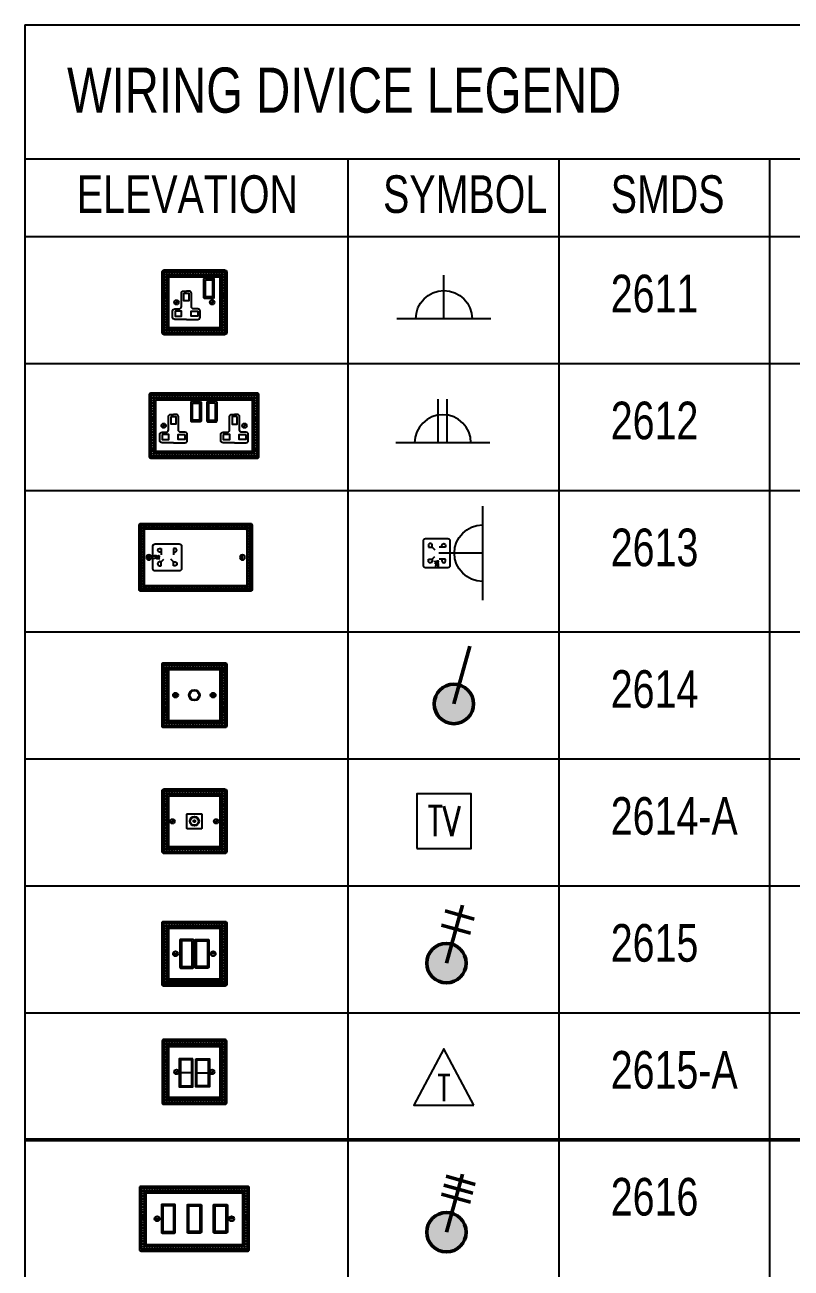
# Model space of a CAD drawing. Header units: inches. Extents: x 193287 to 241687, y 437648 to 550079.
# Drawn here: x 234241 to 235260, y 467493 to 469145 of the extents above; entities that cross this region are included whole.
import ezdxf

# ---------------------------------------------------------------- set-up
doc = ezdxf.new("R2010")
doc.units = ezdxf.units.IN
doc.header["$MEASUREMENT"] = 0
for name, color, linetype in [('CQ centerline', 8, 'Continuous'), ('CQ PANEL DIMENSION', 1, 'Continuous'), ('CQ SPOT DETAIL DIMENSION', 9, 'Continuous'), ('CQ text label', 3, 'Continuous'), ('CQ-legend tex box', 3, 'Continuous'), ('ELECTRICAL', 10, 'Continuous'), ('Layer7', 8, 'Continuous'), ('sockets', 25, 'Continuous')]:
    doc.layers.add(name, color=color, linetype=linetype)
doc.layers.add('CQ Switches and Outlets', color=1, linetype='Continuous', lineweight=50)
doc.styles.add('DIM 50', font='romans.shx', dxfattribs={"width": 0.75, "height": 100})

# ---------------------------------------------------------------- blocks, each defined once
blk = doc.blocks.new('19')
at = {"layer": 'ELECTRICAL'}
for p, q in [((125, -50), (-125, -50)), ((0, -50), (0, -166.3))]:
    blk.add_line(p, q, dxfattribs=at)
blk.add_arc((0, -50), 75, 180, 0, dxfattribs=at)
blk = doc.blocks.new('TL')
at = {"layer": 'ELECTRICAL', "ltscale": 1000}
blk.add_lwpolyline([(80, 0), (0.2, 150), (-80, 0)], close=True, dxfattribs=at)
at = {"layer": 'ELECTRICAL', "ltscale": 1000, "insert": (0.2, 45.8), "char_height": 70, "width": 125, "attachment_point": 5, "style": 'DIM 50'}
blk.add_mtext('T', dxfattribs=at)
blk = doc.blocks.new('EL 06')
at = {"layer": 'ELECTRICAL'}
blk.add_lwpolyline([(-72.5, 0), (72.5, 0), (72.5, 145), (-72.5, 145)], close=True, dxfattribs=at)
at = {"layer": 'ELECTRICAL', "ltscale": 1000, "insert": (0, 72.5), "char_height": 80, "width": 145, "attachment_point": 5, "style": 'DIM 50'}
blk.add_mtext('TV', dxfattribs=at)
blk = doc.blocks.new('2 gong outlet')
at = {"layer": 'ELECTRICAL'}
for p, q in [((-27969.9, 39017.2), (-27969.9, 39133.5)), ((-27946.5, 39017.2), (-27946.5, 39133.5)), ((-27832.8, 39017.2), (-28082.8, 39017.2))]:
    blk.add_line(p, q, dxfattribs=at)
blk.add_arc((-27957.8, 39017.2), 75, 0, 180, dxfattribs=at)
blk = doc.blocks.new('tel & internet')
at = {"layer": 'CQ centerline', "color": 1}
for p, q in [((-11699, -81705.2), (-11617, -81705.2)), ((-11699, -81787.2), (-11699, -81705.2)), ((-11617, -81705.2), (-11617, -81787.2)), ((-11694, -81780.2), (-11694, -81712.2)), ((-11692, -81710.2), (-11624, -81710.2)), ((-11692, -81712.2), (-11624, -81712.2)), ((-11692, -81780.2), (-11692, -81712.2)), ((-11624, -81712.2), (-11624, -81780.2)), ((-11622, -81712.2), (-11622, -81780.2)), ((-11684.2, -81747.8), (-11679.1, -81744.6)), ((-11661.3, -81747.5), (-11676.5, -81747.5)), ((-11654.7, -81747.5), (-11639.5, -81747.5)), ((-11636.9, -81747.8), (-11631.8, -81744.6)), ((-11617, -81787.2), (-11699, -81787.2)), ((-11624, -81780.2), (-11692, -81780.2)), ((-11624, -81782.2), (-11692, -81782.2))]:
    blk.add_line(p, q, dxfattribs=at)
blk.add_lwpolyline([(-11699, -81789.2), (-11617, -81789.2, 0.414214), (-11615, -81787.2), (-11615, -81705.2, 0.414214), (-11617, -81703.2), (-11699, -81703.2, 0.414214), (-11701, -81705.2), (-11701, -81787.2, 0.414214)], format="xyb", close=True, dxfattribs=at)
for points in [[(-11660.2, -81729), (-11678.2, -81729), (-11678.2, -81766), (-11660.2, -81766), (-11660.2, -81729)], [(-11655.8, -81729), (-11637.8, -81729), (-11637.8, -81766), (-11655.8, -81766), (-11655.8, -81729)]]:
    blk.add_lwpolyline(points, dxfattribs=at)
for points in [[(-11661.3, -81730.3), (-11676.5, -81730.3), (-11676.5, -81764.7), (-11661.3, -81764.7)], [(-11654.7, -81730.3), (-11639.5, -81730.3), (-11639.5, -81764.7), (-11654.7, -81764.7)]]:
    blk.add_lwpolyline(points, close=True, dxfattribs=at)
for centre, radius in [((-11696.5, -81707.5), 1.74), ((-11693, -81707.5), 1.74), ((-11689.5, -81707.5), 1.74), ((-11686, -81707.5), 1.74), ((-11682.4, -81707.5), 1.74), ((-11678.9, -81707.5), 1.74), ((-11675.4, -81707.5), 1.74), ((-11672.2, -81707.5), 1.74), ((-11668.7, -81707.5), 1.74), ((-11665.2, -81707.5), 1.74), ((-11661.6, -81707.5), 1.74), ((-11658.1, -81707.5), 1.74), ((-11654.6, -81707.5), 1.74), ((-11651.1, -81707.5), 1.74), ((-11647.6, -81707.5), 1.74), ((-11644.1, -81707.5), 1.74), ((-11640.6, -81707.5), 1.74), ((-11637.1, -81707.5), 1.74), ((-11633.5, -81707.5), 1.74), ((-11630, -81707.5), 1.74), ((-11626.5, -81707.5), 1.74), ((-11623, -81707.5), 1.74), ((-11619.5, -81707.5), 1.74), ((-11696.5, -81711), 1.74), ((-11696.5, -81714.5), 1.74), ((-11696.5, -81718), 1.74), ((-11696.5, -81721.5), 1.74), ((-11696.5, -81725), 1.74), ((-11619.5, -81711), 1.74), ((-11619.5, -81714.5), 1.74), ((-11619.5, -81718), 1.74), ((-11619.5, -81721.5), 1.74), ((-11619.5, -81725), 1.74), ((-11696.5, -81728.5), 1.74), ((-11696.5, -81732.1), 1.74), ((-11696.5, -81735.6), 1.74), ((-11696.5, -81739.1), 1.74), ((-11619.5, -81728.5), 1.74), ((-11619.5, -81732.1), 1.74), ((-11619.5, -81735.6), 1.74), ((-11619.5, -81739.1), 1.74), ((-11696.5, -81742.6), 1.74), ((-11696.5, -81746.1), 1.74), ((-11696.5, -81749.6), 1.74), ((-11696.5, -81753.1), 1.74), ((-11696.5, -81756.6), 1.74), ((-11696.5, -81756.6), 1.74), ((-11681.7, -81746.2), 3), ((-11634.3, -81746.2), 3), ((-11619.5, -81742.6), 1.74), ((-11619.5, -81746.1), 1.74), ((-11619.5, -81749.6), 1.74), ((-11619.5, -81753.1), 1.74), ((-11619.5, -81756.6), 1.74), ((-11696.5, -81760.2), 1.74), ((-11696.5, -81763.7), 1.74), ((-11696.5, -81767.4), 1.74), ((-11696.5, -81770.9), 1.74), ((-11696.5, -81774.4), 1.74), ((-11619.5, -81760.2), 1.74), ((-11619.5, -81763.7), 1.74), ((-11619.5, -81767.4), 1.74), ((-11619.5, -81770.9), 1.74), ((-11619.5, -81774.4), 1.74), ((-11696.5, -81777.9), 1.74), ((-11696.5, -81781.5), 1.74), ((-11696.5, -81785), 1.74), ((-11693, -81785), 1.74), ((-11689.5, -81785), 1.74), ((-11686, -81785), 1.74), ((-11682.4, -81785), 1.74), ((-11678.9, -81785), 1.74), ((-11675.4, -81785), 1.74), ((-11672.2, -81785), 1.74), ((-11668.7, -81785), 1.74), ((-11665.2, -81785), 1.74), ((-11661.6, -81785), 1.74), ((-11658.1, -81785), 1.74), ((-11654.6, -81785), 1.74), ((-11651.1, -81785), 1.74), ((-11647.6, -81785), 1.74), ((-11644.1, -81785), 1.74), ((-11640.6, -81785), 1.74), ((-11637.1, -81785), 1.74), ((-11633.5, -81785), 1.74), ((-11630, -81785), 1.74), ((-11626.5, -81785), 1.74), ((-11623, -81785), 1.74), ((-11619.5, -81777.9), 1.74), ((-11619.5, -81781.5), 1.74), ((-11619.5, -81785), 1.74)]:
    blk.add_circle(centre, radius, dxfattribs=at)
for centre, start, end in [((-11692, -81712.2), 90, 180), ((-11624, -81712.2), 0, 90), ((-11692, -81780.2), 180, 270), ((-11624, -81780.2), 270, 0)]:
    blk.add_arc(centre, 2, start, end, dxfattribs=at)
blk = doc.blocks.new('Wandsworth single socket')
at = {"layer": 'Layer7', "color": 1}
for p, q in [((4536.3, 1750.4), (4618.3, 1750.4)), ((4536.3, 1668.4), (4536.3, 1750.4)), ((4541.3, 1675.4), (4541.3, 1743.4)), ((4543.3, 1745.4), (4611.3, 1745.4)), ((4543.3, 1743.4), (4611.3, 1743.4)), ((4543.3, 1675.4), (4543.3, 1743.4)), ((4611.3, 1743.4), (4611.3, 1675.4)), ((4613.3, 1743.4), (4613.3, 1675.4)), ((4618.3, 1750.4), (4618.3, 1668.4)), ((4551.1, 1707.7), (4556.2, 1711)), ((4598.4, 1707.7), (4603.5, 1711)), ((4611.3, 1675.4), (4543.3, 1675.4)), ((4611.3, 1673.4), (4543.3, 1673.4)), ((4618.3, 1668.4), (4536.3, 1668.4))]:
    blk.add_line(p, q, dxfattribs=at)
for points in [[(4537.3, 1752.4), (4617.3, 1752.4, -0.414214), (4620.3, 1749.4), (4620.3, 1669.4, -0.414214), (4617.3, 1666.4), (4537.3, 1666.4, -0.414214), (4534.3, 1669.4), (4534.3, 1749.4, -0.414214)], [(4591, 1741.4), (4602.4, 1741.4, -0.414214), (4603.4, 1740.4), (4603.4, 1715.6, -0.414214), (4602.4, 1714.6), (4591, 1714.6, -0.414214), (4590, 1715.6), (4590, 1740.4, -0.414214)]]:
    blk.add_lwpolyline(points, format="xyb", close=True, dxfattribs=at)
for points in [[(4592, 1739.4), (4601.4, 1739.4), (4601.4, 1716.6), (4592, 1716.6)], [(4563.4, 1721.7), (4569.9, 1721.7), (4569.9, 1711.2), (4563.4, 1711.2)], [(4551.6, 1697.6), (4551.6, 1691), (4560.4, 1691), (4560.4, 1697.6)], [(4581.8, 1697.6), (4581.8, 1691), (4572.9, 1691), (4572.9, 1697.6)]]:
    blk.add_lwpolyline(points, close=True, dxfattribs=at)
for points in [[(4566.7, 1686.7), (4551.4, 1686.7, -0.414214), (4548.4, 1689.7), (4548.4, 1697.7, -0.414214), (4551.4, 1700.7), (4557, 1700.7, 0.414214), (4560, 1703.7), (4560, 1721.4, -0.414214), (4563, 1724.4), (4566.7, 1724.4)], [(4566.7, 1686.7), (4581.9, 1686.7, 0.414214), (4584.9, 1689.7), (4584.9, 1697.7, 0.414214), (4581.9, 1700.7), (4576.4, 1700.7, -0.414214), (4573.4, 1703.7), (4573.4, 1721.4, 0.414214), (4570.4, 1724.4), (4566.7, 1724.4)]]:
    blk.add_lwpolyline(points, format="xyb", dxfattribs=at)
for centre, radius in [((4538.8, 1748.1), 1.74), ((4538.8, 1744.6), 1.74), ((4538.8, 1741.1), 1.74), ((4538.8, 1737.6), 1.74), ((4538.8, 1734.1), 1.74), ((4542.3, 1748.1), 1.74), ((4545.8, 1748.1), 1.74), ((4549.3, 1748.1), 1.74), ((4552.8, 1748.1), 1.74), ((4556.4, 1748.1), 1.74), ((4559.9, 1748.1), 1.74), ((4563.1, 1748.1), 1.74), ((4566.6, 1748.1), 1.74), ((4570.1, 1748.1), 1.74), ((4573.6, 1748.1), 1.74), ((4577.2, 1748.1), 1.74), ((4580.7, 1748.1), 1.74), ((4584.2, 1748.1), 1.74), ((4587.7, 1748.1), 1.74), ((4591.2, 1748.1), 1.74), ((4594.7, 1748.1), 1.74), ((4598.2, 1748.1), 1.74), ((4601.7, 1748.1), 1.74), ((4605.3, 1748.1), 1.74), ((4608.8, 1748.1), 1.74), ((4612.3, 1748.1), 1.74), ((4615.8, 1748.1), 1.74), ((4615.8, 1744.6), 1.74), ((4615.8, 1741.1), 1.74), ((4615.8, 1737.6), 1.74), ((4615.8, 1734.1), 1.74), ((4538.8, 1730.5), 1.74), ((4538.8, 1727), 1.74), ((4538.8, 1723.5), 1.74), ((4538.8, 1720), 1.74), ((4615.8, 1730.5), 1.74), ((4615.8, 1727), 1.74), ((4615.8, 1723.5), 1.74), ((4615.8, 1720), 1.74), ((4538.8, 1716.5), 1.74), ((4538.8, 1713), 1.74), ((4538.8, 1709.5), 1.74), ((4538.8, 1706), 1.74), ((4538.8, 1702.4), 1.74), ((4553.6, 1709.4), 3), ((4601, 1709.4), 3), ((4615.8, 1716.5), 1.74), ((4615.8, 1713), 1.74), ((4615.8, 1709.5), 1.74), ((4615.8, 1706), 1.74), ((4615.8, 1702.4), 1.74), ((4538.8, 1698.9), 1.74), ((4538.8, 1698.9), 1.74), ((4538.8, 1695.4), 1.74), ((4538.8, 1691.9), 1.74), ((4538.8, 1688.2), 1.74), ((4538.8, 1684.7), 1.74), ((4615.8, 1698.9), 1.74), ((4615.8, 1695.4), 1.74), ((4615.8, 1691.9), 1.74), ((4615.8, 1688.2), 1.74), ((4615.8, 1684.7), 1.74), ((4538.8, 1681.2), 1.74), ((4538.8, 1677.6), 1.74), ((4538.8, 1674.1), 1.74), ((4538.8, 1670.6), 1.74), ((4542.3, 1670.6), 1.74), ((4545.8, 1670.6), 1.74), ((4549.3, 1670.6), 1.74), ((4552.8, 1670.6), 1.74), ((4556.4, 1670.6), 1.74), ((4559.9, 1670.6), 1.74), ((4563.1, 1670.6), 1.74), ((4566.6, 1670.6), 1.74), ((4570.1, 1670.6), 1.74), ((4573.6, 1670.6), 1.74), ((4577.2, 1670.6), 1.74), ((4580.7, 1670.6), 1.74), ((4584.2, 1670.6), 1.74), ((4587.7, 1670.6), 1.74), ((4591.2, 1670.6), 1.74), ((4594.7, 1670.6), 1.74), ((4598.2, 1670.6), 1.74), ((4601.7, 1670.6), 1.74), ((4605.3, 1670.6), 1.74), ((4608.8, 1670.6), 1.74), ((4612.3, 1670.6), 1.74), ((4615.8, 1681.2), 1.74), ((4615.8, 1677.6), 1.74), ((4615.8, 1674.1), 1.74), ((4615.8, 1670.6), 1.74)]:
    blk.add_circle(centre, radius, dxfattribs=at)
for centre, start, end in [((4543.3, 1743.4), 90, 180), ((4611.3, 1743.4), 0, 90), ((4543.3, 1675.4), 180, 270), ((4611.3, 1675.4), 270, 0)]:
    blk.add_arc(centre, 2, start, end, dxfattribs=at)
blk = doc.blocks.new('Wandsworth double socket')
at = {"layer": 'Layer7', "color": 1}
for p, q in [((4826.8, 1707.7), (4831.8, 1711)), ((4938.2, 1711.8), (4935, 1706.7))]:
    blk.add_line(p, q, dxfattribs=at)
for points in [[(4812, 1666.4), (4954, 1666.4, 0.414214), (4956, 1668.4), (4956, 1750.4, 0.414214), (4954, 1752.4), (4812, 1752.4, 0.414214), (4810, 1750.4), (4810, 1668.4, 0.414214)], [(4819, 1745.9), (4947, 1745.9, -0.414214), (4949, 1743.9), (4949, 1674.9, -0.414214), (4947, 1672.9), (4819, 1672.9, -0.414214), (4817, 1674.9), (4817, 1743.9, -0.414214)], [(4866.7, 1741.4), (4878.1, 1741.4, -0.414214), (4879.1, 1740.4), (4879.1, 1715.6, -0.414214), (4878.1, 1714.6), (4866.7, 1714.6, -0.414214), (4865.7, 1715.6), (4865.7, 1740.4, -0.414214)], [(4899.3, 1741.4), (4887.8, 1741.4, 0.414214), (4886.8, 1740.4), (4886.8, 1715.6, 0.414214), (4887.8, 1714.6), (4899.3, 1714.6, 0.414214), (4900.3, 1715.6), (4900.3, 1740.4, 0.414214)]]:
    blk.add_lwpolyline(points, format="xyb", close=True, dxfattribs=at)
for points in [[(4812, 1668.4), (4954, 1668.4), (4954, 1750.4), (4812, 1750.4)], [(4819, 1743.9), (4947, 1743.9), (4947, 1674.9), (4819, 1674.9)], [(4867.7, 1739.4), (4877.1, 1739.4), (4877.1, 1716.6), (4867.7, 1716.6)], [(4898.3, 1739.4), (4888.8, 1739.4), (4888.8, 1716.6), (4898.3, 1716.6)], [(4839.1, 1721.7), (4845.6, 1721.7), (4845.6, 1711.2), (4839.1, 1711.2)], [(4926.9, 1721.7), (4920.3, 1721.7), (4920.3, 1711.2), (4926.9, 1711.2)], [(4827.2, 1697.6), (4827.2, 1691), (4836.1, 1691), (4836.1, 1697.6)], [(4857.4, 1697.6), (4857.4, 1691), (4848.6, 1691), (4848.6, 1697.6)], [(4908.5, 1697.6), (4908.5, 1691), (4917.4, 1691), (4917.4, 1697.6)], [(4938.7, 1697.6), (4938.7, 1691), (4929.8, 1691), (4929.8, 1697.6)]]:
    blk.add_lwpolyline(points, close=True, dxfattribs=at)
for points in [[(4842.3, 1686.7), (4827.1, 1686.7, -0.414214), (4824.1, 1689.7), (4824.1, 1697.7, -0.414214), (4827.1, 1700.7), (4832.6, 1700.7, 0.414214), (4835.6, 1703.7), (4835.6, 1721.4, -0.414214), (4838.6, 1724.4), (4842.3, 1724.4)], [(4842.3, 1686.7), (4857.6, 1686.7, 0.414214), (4860.6, 1689.7), (4860.6, 1697.7, 0.414214), (4857.6, 1700.7), (4852, 1700.7, -0.414214), (4849, 1703.7), (4849, 1721.4, 0.414214), (4846, 1724.4), (4842.3, 1724.4)], [(4923.6, 1686.7), (4908.3, 1686.7, -0.414214), (4905.3, 1689.7), (4905.3, 1697.7, -0.414214), (4908.3, 1700.7), (4913.9, 1700.7, 0.414214), (4916.9, 1703.7), (4916.9, 1721.4, -0.414214), (4919.9, 1724.4), (4923.6, 1724.4)], [(4923.6, 1686.7), (4938.8, 1686.7, 0.414214), (4941.8, 1689.7), (4941.8, 1697.7, 0.414214), (4938.8, 1700.7), (4933.3, 1700.7, -0.414214), (4930.3, 1703.7), (4930.3, 1721.4, 0.414214), (4927.3, 1724.4), (4923.6, 1724.4)]]:
    blk.add_lwpolyline(points, format="xyb", dxfattribs=at)
for centre, radius in [((4814.5, 1748.1), 1.74), ((4814.5, 1744.6), 1.74), ((4814.5, 1741.1), 1.74), ((4814.5, 1737.6), 1.74), ((4814.5, 1734.1), 1.74), ((4818, 1748.1), 1.74), ((4821.5, 1748.1), 1.74), ((4825, 1748.1), 1.74), ((4828.5, 1748.1), 1.74), ((4832, 1748.1), 1.74), ((4835.5, 1748.1), 1.74), ((4839, 1748.1), 1.74), ((4842.6, 1748.1), 1.74), ((4846.1, 1748.1), 1.74), ((4849.6, 1748.1), 1.74), ((4853.1, 1748.1), 1.74), ((4856.6, 1748.1), 1.74), ((4860.1, 1748.1), 1.74), ((4863.6, 1748.1), 1.74), ((4867.1, 1748.1), 1.74), ((4870.7, 1748.1), 1.74), ((4874.2, 1748.1), 1.74), ((4877.7, 1748.1), 1.74), ((4881.2, 1748.1), 1.74), ((4884.7, 1748.1), 1.74), ((4888.2, 1748.1), 1.74), ((4891.7, 1748.1), 1.74), ((4895.3, 1748.1), 1.74), ((4898.8, 1748.1), 1.74), ((4902.3, 1748.1), 1.74), ((4905.8, 1748.1), 1.74), ((4909.3, 1748.1), 1.74), ((4912.8, 1748.1), 1.74), ((4916.3, 1748.1), 1.74), ((4919.8, 1748.1), 1.74), ((4923.4, 1748.1), 1.74), ((4926.9, 1748.1), 1.74), ((4930.4, 1748.1), 1.74), ((4933.9, 1748.1), 1.74), ((4937.4, 1748.1), 1.74), ((4940.9, 1748.1), 1.74), ((4944.4, 1748.1), 1.74), ((4947.9, 1748.1), 1.74), ((4951.5, 1748.1), 1.74), ((4951.5, 1744.6), 1.74), ((4951.5, 1741.1), 1.74), ((4951.5, 1737.6), 1.74), ((4951.5, 1734.1), 1.74), ((4814.5, 1730.5), 1.74), ((4814.5, 1727), 1.74), ((4814.5, 1723.5), 1.74), ((4814.5, 1720), 1.74), ((4951.5, 1730.5), 1.74), ((4951.5, 1727), 1.74), ((4951.5, 1723.5), 1.74), ((4951.5, 1720), 1.74), ((4814.5, 1716.5), 1.74), ((4814.5, 1713), 1.74), ((4814.5, 1709.5), 1.74), ((4814.5, 1706), 1.74), ((4814.5, 1702.4), 1.74), ((4829.3, 1709.4), 3), ((4936.7, 1709.4), 3), ((4951.5, 1716.5), 1.74), ((4951.5, 1713), 1.74), ((4951.5, 1709.5), 1.74), ((4951.5, 1706), 1.74), ((4951.5, 1702.4), 1.74), ((4814.5, 1698.9), 1.74), ((4814.5, 1695.4), 1.74), ((4814.5, 1691.9), 1.74), ((4814.5, 1688.4), 1.74), ((4814.5, 1684.9), 1.74), ((4951.5, 1698.9), 1.74), ((4951.5, 1695.4), 1.74), ((4951.5, 1691.9), 1.74), ((4951.5, 1688.4), 1.74), ((4951.5, 1684.9), 1.74), ((4814.5, 1681.4), 1.74), ((4814.5, 1677.9), 1.74), ((4814.5, 1674.3), 1.74), ((4814.5, 1670.6), 1.74), ((4818, 1670.6), 1.74), ((4821.5, 1670.6), 1.74), ((4825, 1670.6), 1.74), ((4828.5, 1670.6), 1.74), ((4832, 1670.6), 1.74), ((4835.5, 1670.6), 1.74), ((4839, 1670.6), 1.74), ((4842.6, 1670.6), 1.74), ((4846.1, 1670.6), 1.74), ((4849.6, 1670.6), 1.74), ((4853.1, 1670.6), 1.74), ((4856.6, 1670.6), 1.74), ((4860.1, 1670.6), 1.74), ((4863.6, 1670.6), 1.74), ((4867.1, 1670.6), 1.74), ((4870.7, 1670.6), 1.74), ((4874.2, 1670.6), 1.74), ((4877.7, 1670.6), 1.74), ((4881.2, 1670.6), 1.74), ((4884.7, 1670.6), 1.74), ((4888.2, 1670.6), 1.74), ((4891.7, 1670.6), 1.74), ((4895.3, 1670.6), 1.74), ((4898.8, 1670.6), 1.74), ((4902.3, 1670.6), 1.74), ((4905.8, 1670.6), 1.74), ((4909.3, 1670.6), 1.74), ((4912.8, 1670.6), 1.74), ((4916.3, 1670.6), 1.74), ((4919.8, 1670.6), 1.74), ((4923.4, 1670.6), 1.74), ((4926.9, 1670.6), 1.74), ((4930.4, 1670.6), 1.74), ((4933.9, 1670.6), 1.74), ((4937.4, 1670.6), 1.74), ((4940.9, 1670.6), 1.74), ((4944.4, 1670.6), 1.74), ((4947.9, 1670.6), 1.74), ((4951.5, 1681.4), 1.74), ((4951.5, 1677.9), 1.74), ((4951.5, 1674.3), 1.74), ((4951.5, 1670.6), 1.74)]:
    blk.add_circle(centre, radius, dxfattribs=at)
blk = doc.blocks.new('Wandsworth single coaxial')
at = {"layer": 'Layer7', "color": 1}
for p, q in [((5244.3, 1873), (5326.3, 1873)), ((5244.3, 1791), (5244.3, 1873)), ((5326.3, 1873), (5326.3, 1791)), ((5253.8, 1830.4), (5258.9, 1833.6)), ((5311.7, 1830.4), (5316.8, 1833.6)), ((5326.3, 1791), (5244.3, 1791))]:
    blk.add_line(p, q, dxfattribs=at)
for points in [[(5245.3, 1875), (5325.3, 1875, -0.414214), (5328.3, 1872), (5328.3, 1792, -0.414214), (5325.3, 1789), (5245.3, 1789, -0.414214), (5242.3, 1792), (5242.3, 1872, -0.414214)], [(5251.3, 1868), (5319.3, 1868, -0.414214), (5321.3, 1866), (5321.3, 1798, -0.414214), (5319.3, 1796), (5251.3, 1796, -0.414214), (5249.3, 1798), (5249.3, 1866, -0.414214)], [(5276.3, 1842), (5294.3, 1842, -0.414214), (5295.3, 1841), (5295.3, 1823, -0.414214), (5294.3, 1822), (5276.3, 1822, -0.414214), (5275.3, 1823), (5275.3, 1841, -0.414214)]]:
    blk.add_lwpolyline(points, format="xyb", close=True, dxfattribs=at)
blk.add_lwpolyline([(5251.3, 1866), (5319.3, 1866), (5319.3, 1798), (5251.3, 1798)], close=True, dxfattribs=at)
for centre, radius in [((5246.8, 1870.8), 1.74), ((5246.8, 1867.3), 1.74), ((5250.2, 1870.8), 1.74), ((5253.8, 1870.8), 1.74), ((5257.3, 1870.8), 1.74), ((5260.8, 1870.8), 1.74), ((5264.3, 1870.8), 1.74), ((5267.8, 1870.8), 1.74), ((5271.3, 1870.8), 1.74), ((5274.8, 1870.8), 1.74), ((5278.3, 1870.8), 1.74), ((5281.9, 1870.8), 1.74), ((5285.4, 1870.8), 1.74), ((5288.7, 1870.8), 1.74), ((5292.2, 1870.8), 1.74), ((5295.7, 1870.8), 1.74), ((5299.2, 1870.8), 1.74), ((5302.7, 1870.8), 1.74), ((5306.2, 1870.8), 1.74), ((5309.7, 1870.8), 1.74), ((5313.3, 1870.8), 1.74), ((5316.8, 1870.8), 1.74), ((5320.3, 1870.8), 1.74), ((5323.8, 1870.8), 1.74), ((5323.8, 1867.3), 1.74), ((5246.8, 1863.7), 1.74), ((5246.8, 1860.2), 1.74), ((5246.8, 1856.7), 1.74), ((5246.8, 1853.2), 1.74), ((5246.8, 1849.7), 1.74), ((5323.8, 1863.7), 1.74), ((5323.8, 1860.2), 1.74), ((5323.8, 1856.7), 1.74), ((5323.8, 1853.2), 1.74), ((5323.8, 1849.7), 1.74), ((5246.8, 1846.2), 1.74), ((5246.8, 1842.7), 1.74), ((5246.8, 1839.2), 1.74), ((5246.8, 1835.6), 1.74), ((5256.3, 1832), 3), ((5285.3, 1832), 6.2), ((5285.3, 1832), 5.38), ((5314.3, 1832), 3), ((5323.8, 1846.2), 1.74), ((5323.8, 1842.7), 1.74), ((5323.8, 1839.2), 1.74), ((5323.8, 1835.6), 1.74), ((5246.8, 1832.1), 1.74), ((5246.8, 1828.4), 1.74), ((5246.8, 1824.9), 1.74), ((5246.8, 1821.4), 1.74), ((5246.8, 1817.9), 1.74), ((5285.3, 1832), 1.28), ((5323.8, 1832.1), 1.74), ((5323.8, 1828.4), 1.74), ((5323.8, 1824.9), 1.74), ((5323.8, 1821.4), 1.74), ((5323.8, 1817.9), 1.74), ((5246.8, 1814.3), 1.74), ((5246.8, 1810.8), 1.74), ((5246.8, 1807.3), 1.74), ((5246.8, 1803.8), 1.74), ((5246.8, 1800.3), 1.74), ((5323.8, 1814.3), 1.74), ((5323.8, 1810.8), 1.74), ((5323.8, 1807.3), 1.74), ((5323.8, 1803.8), 1.74), ((5323.8, 1800.3), 1.74), ((5246.8, 1796.8), 1.74), ((5246.8, 1793.3), 1.74), ((5250.2, 1793.3), 1.74), ((5253.8, 1793.3), 1.74), ((5257.3, 1793.3), 1.74), ((5260.8, 1793.3), 1.74), ((5264.3, 1793.3), 1.74), ((5267.8, 1793.3), 1.74), ((5271.3, 1793.3), 1.74), ((5274.8, 1793.3), 1.74), ((5278.3, 1793.3), 1.74), ((5281.9, 1793.3), 1.74), ((5285.4, 1793.3), 1.74), ((5288.7, 1793.3), 1.74), ((5292.2, 1793.3), 1.74), ((5295.7, 1793.3), 1.74), ((5299.2, 1793.3), 1.74), ((5302.7, 1793.3), 1.74), ((5306.2, 1793.3), 1.74), ((5309.7, 1793.3), 1.74), ((5313.3, 1793.3), 1.74), ((5316.8, 1793.3), 1.74), ((5320.3, 1793.3), 1.74), ((5323.8, 1796.8), 1.74), ((5323.8, 1793.3), 1.74)]:
    blk.add_circle(centre, radius, dxfattribs=at)
blk = doc.blocks.new('shaver socket ttop view')
at = {"layer": 'sockets'}
blk.add_line((-11287.6, -82091.4), (-11287.6, -82092.4), dxfattribs=at)
for points in [[(-11271.9, -82089.5), (-11301.9, -82089.5, 0.414214), (-11304.9, -82092.5), (-11304.9, -82124.5, 0.414214), (-11301.9, -82127.5), (-11271.9, -82127.5, 0.414214), (-11268.9, -82124.5), (-11268.9, -82092.5, 0.414214)], [(-11298.8, -82100.5), (-11293.9, -82100.5), (-11293.9, -82098.2, 1), (-11298.8, -82098.2)], [(-11275.9, -82100.5), (-11280.9, -82100.5), (-11280.9, -82098.2, -1), (-11275.9, -82098.2)], [(-11298.8, -82116.6), (-11293.9, -82116.6), (-11293.9, -82118.9, -1), (-11298.8, -82118.9)], [(-11275.9, -82116.6), (-11280.9, -82116.6), (-11280.9, -82118.9, 1), (-11275.9, -82118.9)]]:
    blk.add_lwpolyline(points, format="xyb", close=True, dxfattribs=at)
for points in [[(-11293.9, -82100.5), (-11290.3, -82100.5)], [(-11286.4, -82091.4), (-11286.4, -82093.7), (-11287.5, -82093.7)], [(-11284.5, -82091.4), (-11286.4, -82091.4)], [(-11280.9, -82100.5), (-11284.4, -82104)], [(-11293.9, -82116.6), (-11290.3, -82116.6)], [(-11280.9, -82116.6), (-11284.4, -82113.1)]]:
    blk.add_lwpolyline(points, dxfattribs=at)
blk.add_lwpolyline([(-11287.6, -82091.4), (-11289.4, -82091.4), (-11289.4, -82093.7, 1), (-11284.5, -82093.7)], format="xyb", dxfattribs=at)
blk.add_open_spline([(-11286.5, -82096.1), (-11287.5, -82095.1), (-11289.7, -82096.8), (-11288.8, -82098.5), (-11287, -82097.1), (-11284.3, -82097), (-11284.5, -82098.1), (-11284.6, -82098.4)], degree=3, knots=[0.978422, 0.978422, 0.978422, 0.978422, 2.69228, 3.334448, 5.857674, 8.017185, 8.836608, 8.836608, 8.836608, 8.836608], dxfattribs=at)
at = {"layer": 'ELECTRICAL', "xscale": -0.5, "yscale": 0.5, "zscale": 0.5, "rotation": 90}
blk.add_blockref('19', (-11373, -82108.5), dxfattribs=at)
blk = doc.blocks.new('shavers socket')
at = {"layer": 'Layer7', "color": 1}
for p, q in [((80062.3, -81091.7), (80055.7, -81091.7)), ((80062.3, -81092.3), (80055.7, -81092.3)), ((80058.3, -81099.4), (80058.3, -81100.4)), ((80062.3, -81216.1), (80055.7, -81216.1)), ((80062.3, -81216.6), (80055.7, -81216.6))]:
    blk.add_line(p, q, dxfattribs=at)
for points in [[(80102, -81229.2, 0.414214), (80104, -81227.2), (80104, -81081.2, 0.414214), (80102, -81079.2), (80016, -81079.2, 0.414214), (80014, -81081.2), (80014, -81227.2, 0.414214), (80016, -81229.2)], [(80097, -81220.2), (80097, -81088.2, 0.414214), (80095, -81086.2), (80023, -81086.2, 0.414214), (80021, -81088.2), (80021, -81220.2, 0.414214), (80023, -81222.2), (80095, -81222.2, 0.414214)], [(80074, -81097.5), (80044, -81097.5, 0.414214), (80041, -81100.5), (80041, -81132.5, 0.414214), (80044, -81135.5), (80074, -81135.5, 0.414214), (80077, -81132.5), (80077, -81100.5, 0.414214)], [(80047.1, -81108.4), (80052, -81108.4), (80052, -81106.2, 1), (80047.1, -81106.2)], [(80070, -81108.4), (80065, -81108.4), (80065, -81106.2, -1), (80070, -81106.2)], [(80047.1, -81124.6), (80052, -81124.6), (80052, -81126.8, -1), (80047.1, -81126.8)], [(80070, -81124.6), (80065, -81124.6), (80065, -81126.8, 1), (80070, -81126.8)]]:
    blk.add_lwpolyline(points, format="xyb", close=True, dxfattribs=at)
blk.add_lwpolyline([(80102, -81227.2), (80102, -81081.2), (80016, -81081.2), (80016, -81227.2)], close=True, dxfattribs=at)
for points in [[(80052, -81108.4), (80055.5, -81108.4)], [(80059.5, -81099.4), (80059.5, -81101.7), (80058.3, -81101.7)], [(80061.4, -81099.4), (80059.5, -81099.4)], [(80065, -81108.4), (80061.5, -81112)], [(80052, -81124.6), (80055.5, -81124.6)], [(80065, -81124.6), (80061.5, -81121.1)]]:
    blk.add_lwpolyline(points, dxfattribs=at)
blk.add_lwpolyline([(80058.3, -81099.4), (80056.5, -81099.4), (80056.5, -81101.7, 1), (80061.4, -81101.7)], format="xyb", dxfattribs=at)
for centre, radius in [((80018.5, -81083.4), 1.74), ((80018.5, -81086.9), 1.74), ((80018.5, -81090.5), 1.74), ((80018.5, -81094), 1.74), ((80018.5, -81097.5), 1.74), ((80022, -81083.4), 1.74), ((80025.5, -81083.4), 1.74), ((80029, -81083.4), 1.74), ((80032.5, -81083.4), 1.74), ((80036, -81083.4), 1.74), ((80039.6, -81083.4), 1.74), ((80043.1, -81083.4), 1.74), ((80046.6, -81083.4), 1.74), ((80050.1, -81083.4), 1.74), ((80053.6, -81083.4), 1.74), ((80057.1, -81083.4), 1.74), ((80059, -81092), 3.3), ((80060.8, -81083.4), 1.74), ((80064.4, -81083.4), 1.74), ((80067.9, -81083.4), 1.74), ((80071.4, -81083.4), 1.74), ((80074.9, -81083.4), 1.74), ((80078.4, -81083.4), 1.74), ((80081.9, -81083.4), 1.74), ((80085.4, -81083.4), 1.74), ((80088.9, -81083.4), 1.74), ((80092.5, -81083.4), 1.74), ((80096, -81083.4), 1.74), ((80099.5, -81083.4), 1.74), ((80099.5, -81086.9), 1.74), ((80099.5, -81090.5), 1.74), ((80099.5, -81094), 1.74), ((80099.5, -81097.5), 1.74), ((80018.5, -81101), 1.74), ((80018.5, -81104.5), 1.74), ((80018.5, -81108), 1.74), ((80018.5, -81111.5), 1.74), ((80099.5, -81101), 1.74), ((80099.5, -81104.5), 1.74), ((80099.5, -81108), 1.74), ((80099.5, -81111.5), 1.74), ((80018.5, -81115), 1.74), ((80018.5, -81119.3), 1.74), ((80018.5, -81122.8), 1.74), ((80018.5, -81126.4), 1.74), ((80018.5, -81129.9), 1.74), ((80099.5, -81115), 1.74), ((80099.5, -81119.3), 1.74), ((80099.5, -81122.8), 1.74), ((80099.5, -81126.4), 1.74), ((80099.5, -81129.9), 1.74), ((80018.5, -81133.4), 1.74), ((80018.5, -81136.9), 1.74), ((80018.5, -81140.4), 1.74), ((80018.5, -81143.9), 1.74), ((80099.5, -81133.4), 1.74), ((80099.5, -81136.9), 1.74), ((80099.5, -81140.4), 1.74), ((80099.5, -81143.9), 1.74), ((80018.5, -81147.4), 1.74), ((80018.5, -81150.9), 1.74), ((80018.5, -81154.5), 1.74), ((80018.5, -81158), 1.74), ((80018.5, -81161.5), 1.74), ((80099.5, -81147.4), 1.74), ((80099.5, -81150.9), 1.74), ((80099.5, -81154.5), 1.74), ((80099.5, -81158), 1.74), ((80099.5, -81161.5), 1.74), ((80018.5, -81165), 1.74), ((80018.5, -81168.5), 1.74), ((80018.5, -81172), 1.74), ((80018.5, -81175.5), 1.74), ((80018.5, -81179), 1.74), ((80099.5, -81165), 1.74), ((80099.5, -81168.5), 1.74), ((80099.5, -81172), 1.74), ((80099.5, -81175.5), 1.74), ((80099.5, -81179), 1.74), ((80018.5, -81182.6), 1.74), ((80018.5, -81186.1), 1.74), ((80018.5, -81189.6), 1.74), ((80018.5, -81193.1), 1.74), ((80018.5, -81196.6), 1.74), ((80099.5, -81182.6), 1.74), ((80099.5, -81186.1), 1.74), ((80099.5, -81189.6), 1.74), ((80099.5, -81193.1), 1.74), ((80099.5, -81196.6), 1.74), ((80018.5, -81200.1), 1.74), ((80018.5, -81203.6), 1.74), ((80018.5, -81207.2), 1.74), ((80018.5, -81210.7), 1.74), ((80099.5, -81200.1), 1.74), ((80099.5, -81203.6), 1.74), ((80099.5, -81207.2), 1.74), ((80099.5, -81210.7), 1.74), ((80018.5, -81214.2), 1.74), ((80018.5, -81217.7), 1.74), ((80018.5, -81221.2), 1.74), ((80018.5, -81224.9), 1.74), ((80022, -81224.9), 1.74), ((80025.5, -81224.9), 1.74), ((80029, -81224.9), 1.74), ((80032.5, -81224.9), 1.74), ((80036, -81224.9), 1.74), ((80039.6, -81224.9), 1.74), ((80043.1, -81224.9), 1.74), ((80046.6, -81224.9), 1.74), ((80050.1, -81224.9), 1.74), ((80053.6, -81224.9), 1.74), ((80057.1, -81224.9), 1.74), ((80059, -81216.4), 3.3), ((80060.8, -81224.9), 1.74), ((80064.4, -81224.9), 1.74), ((80067.9, -81224.9), 1.74), ((80071.4, -81224.9), 1.74), ((80074.9, -81224.9), 1.74), ((80078.4, -81224.9), 1.74), ((80081.9, -81224.9), 1.74), ((80085.4, -81224.9), 1.74), ((80088.9, -81224.9), 1.74), ((80092.5, -81224.9), 1.74), ((80096, -81224.9), 1.74), ((80099.5, -81214.2), 1.74), ((80099.5, -81217.7), 1.74), ((80099.5, -81221.2), 1.74), ((80099.5, -81224.9), 1.74)]:
    blk.add_circle(centre, radius, dxfattribs=at)
blk.add_open_spline([(80059.4, -81104.1), (80058.4, -81103), (80056.2, -81104.8), (80057.1, -81106.4), (80058.9, -81105.1), (80061.6, -81105), (80061.4, -81106), (80061.3, -81106.3)], degree=3, knots=[0.978422, 0.978422, 0.978422, 0.978422, 2.69228, 3.334448, 5.857674, 8.017185, 8.836608, 8.836608, 8.836608, 8.836608], dxfattribs=at)
blk = doc.blocks.new('3 gang wandsworth')
at = {"layer": 'Layer7', "color": 1}
for p, q in [((88072.6, 79357.1), (88079.2, 79357.1)), ((88072.6, 79356.5), (88079.2, 79356.5)), ((88178.3, 79357.1), (88171.7, 79357.1)), ((88178.3, 79356.5), (88171.7, 79356.5))]:
    blk.add_line(p, q, dxfattribs=at)
for points in [[(88054.5, 79313.8), (88196.5, 79313.8, 0.414214), (88198.5, 79315.8), (88198.5, 79397.8, 0.414214), (88196.5, 79399.8), (88054.5, 79399.8, 0.414214), (88052.5, 79397.8), (88052.5, 79315.8, 0.414214)], [(88061.5, 79393.3), (88189.5, 79393.3, -0.414214), (88191.5, 79391.3), (88191.5, 79322.3, -0.414214), (88189.5, 79320.3), (88061.5, 79320.3, -0.414214), (88059.5, 79322.3), (88059.5, 79391.3, -0.414214)], [(88099, 79375.8), (88082.6, 79375.8, 0.414214), (88081.6, 79374.8), (88081.6, 79338.8, 0.414214), (88082.6, 79337.8), (88099, 79337.8, 0.414214), (88100, 79338.8), (88100, 79374.8, 0.414214)], [(88117.2, 79375.8), (88133.7, 79375.8, -0.414214), (88134.7, 79374.8), (88134.7, 79338.8, -0.414214), (88133.7, 79337.8), (88117.2, 79337.8, -0.414214), (88116.2, 79338.8), (88116.2, 79374.8, -0.414214)], [(88151.9, 79375.8), (88168.3, 79375.8, -0.414214), (88169.3, 79374.8), (88169.3, 79338.8, -0.414214), (88168.3, 79337.8), (88151.9, 79337.8, -0.414214), (88150.9, 79338.8), (88150.9, 79374.8, -0.414214)]]:
    blk.add_lwpolyline(points, format="xyb", close=True, dxfattribs=at)
for points in [[(88054.5, 79315.8), (88196.5, 79315.8), (88196.5, 79397.8), (88054.5, 79397.8)], [(88061.5, 79391.3), (88189.5, 79391.3), (88189.5, 79322.3), (88061.5, 79322.3)], [(88098, 79373.8), (88083.6, 79373.8), (88083.6, 79339.8), (88098, 79339.8)], [(88118.2, 79373.8), (88132.7, 79373.8), (88132.7, 79339.8), (88118.2, 79339.8)], [(88152.9, 79373.8), (88167.3, 79373.8), (88167.3, 79339.8), (88152.9, 79339.8)]]:
    blk.add_lwpolyline(points, close=True, dxfattribs=at)
for centre, radius in [((88057, 79395.6), 1.74), ((88060.5, 79395.6), 1.74), ((88064, 79395.6), 1.74), ((88067.5, 79395.6), 1.74), ((88071, 79395.6), 1.74), ((88074.5, 79395.6), 1.74), ((88078, 79395.6), 1.74), ((88081.5, 79395.6), 1.74), ((88085.1, 79395.6), 1.74), ((88088.6, 79395.6), 1.74), ((88092.1, 79395.6), 1.74), ((88095.6, 79395.6), 1.74), ((88099.1, 79395.6), 1.74), ((88102.6, 79395.6), 1.74), ((88106.1, 79395.6), 1.74), ((88109.7, 79395.6), 1.74), ((88113.2, 79395.6), 1.74), ((88116.7, 79395.6), 1.74), ((88120.2, 79395.6), 1.74), ((88123.7, 79395.6), 1.74), ((88127.2, 79395.6), 1.74), ((88130.7, 79395.6), 1.74), ((88134.2, 79395.6), 1.74), ((88137.8, 79395.6), 1.74), ((88141.3, 79395.6), 1.74), ((88144.8, 79395.6), 1.74), ((88148.3, 79395.6), 1.74), ((88151.8, 79395.6), 1.74), ((88155.3, 79395.6), 1.74), ((88158.8, 79395.6), 1.74), ((88162.3, 79395.6), 1.74), ((88165.9, 79395.6), 1.74), ((88169.4, 79395.6), 1.74), ((88172.9, 79395.6), 1.74), ((88176.4, 79395.6), 1.74), ((88179.9, 79395.6), 1.74), ((88183.4, 79395.6), 1.74), ((88186.9, 79395.6), 1.74), ((88190.4, 79395.6), 1.74), ((88194, 79395.6), 1.74), ((88057, 79392), 1.74), ((88057, 79388.5), 1.74), ((88057, 79385), 1.74), ((88057, 79381.5), 1.74), ((88057, 79378), 1.74), ((88194, 79392), 1.74), ((88194, 79388.5), 1.74), ((88194, 79385), 1.74), ((88194, 79381.5), 1.74), ((88194, 79378), 1.74), ((88057, 79374.5), 1.74), ((88057, 79371), 1.74), ((88057, 79367.4), 1.74), ((88057, 79363.9), 1.74), ((88057, 79360.4), 1.74), ((88194, 79374.5), 1.74), ((88194, 79371), 1.74), ((88194, 79367.4), 1.74), ((88194, 79363.9), 1.74), ((88194, 79360.4), 1.74), ((88057, 79356.9), 1.74), ((88057, 79353.4), 1.74), ((88057, 79349.9), 1.74), ((88057, 79346.4), 1.74), ((88057, 79342.9), 1.74), ((88075.9, 79356.8), 3.3), ((88175, 79356.8), 3.3), ((88194, 79356.9), 1.74), ((88194, 79353.4), 1.74), ((88194, 79349.9), 1.74), ((88194, 79346.4), 1.74), ((88194, 79342.9), 1.74), ((88057, 79339.3), 1.74), ((88057, 79335.8), 1.74), ((88057, 79332.3), 1.74), ((88057, 79328.8), 1.74), ((88194, 79339.3), 1.74), ((88194, 79335.8), 1.74), ((88194, 79332.3), 1.74), ((88194, 79328.8), 1.74), ((88057, 79325.3), 1.74), ((88057, 79321.8), 1.74), ((88057, 79318.1), 1.74), ((88060.5, 79318.1), 1.74), ((88064, 79318.1), 1.74), ((88067.5, 79318.1), 1.74), ((88071, 79318.1), 1.74), ((88074.5, 79318.1), 1.74), ((88078, 79318.1), 1.74), ((88081.5, 79318.1), 1.74), ((88085.1, 79318.1), 1.74), ((88088.6, 79318.1), 1.74), ((88092.1, 79318.1), 1.74), ((88095.6, 79318.1), 1.74), ((88099.1, 79318.1), 1.74), ((88102.6, 79318.1), 1.74), ((88106.1, 79318.1), 1.74), ((88109.7, 79318.1), 1.74), ((88113.2, 79318.1), 1.74), ((88116.7, 79318.1), 1.74), ((88120.2, 79318.1), 1.74), ((88123.7, 79318.1), 1.74), ((88127.2, 79318.1), 1.74), ((88130.7, 79318.1), 1.74), ((88134.2, 79318.1), 1.74), ((88137.8, 79318.1), 1.74), ((88141.3, 79318.1), 1.74), ((88144.8, 79318.1), 1.74), ((88148.3, 79318.1), 1.74), ((88151.8, 79318.1), 1.74), ((88155.3, 79318.1), 1.74), ((88158.8, 79318.1), 1.74), ((88162.3, 79318.1), 1.74), ((88165.9, 79318.1), 1.74), ((88169.4, 79318.1), 1.74), ((88172.9, 79318.1), 1.74), ((88176.4, 79318.1), 1.74), ((88179.9, 79318.1), 1.74), ((88183.4, 79318.1), 1.74), ((88186.9, 79318.1), 1.74), ((88190.4, 79318.1), 1.74), ((88194, 79325.3), 1.74), ((88194, 79321.8), 1.74), ((88194, 79318.1), 1.74)]:
    blk.add_circle(centre, radius, dxfattribs=at)
blk = doc.blocks.new('2 gang wandsworth')
at = {"layer": 'Layer7', "color": 1}
for p, q in [((399201.7, 493604.9, 0), (399208.3, 493604.9, 0)), ((399201.7, 493604.3, 0), (399208.3, 493604.3, 0)), ((399258.3, 493604.9, 0), (399251.7, 493604.9, 0)), ((399258.3, 493604.3, 0), (399251.7, 493604.3, 0))]:
    blk.add_line(p, q, dxfattribs=at)
at = {"layer": 'Layer7', "color": 1, "elevation": 0}
for points in [[(399189, 493647.6), (399271, 493647.6, -0.414214), (399273, 493645.6), (399273, 493563.6, -0.414214), (399271, 493561.6), (399189, 493561.6, -0.414214), (399187, 493563.6), (399187, 493645.6, -0.414214)], [(399196, 493640.6), (399264, 493640.6, -0.414214), (399266, 493638.6), (399266, 493570.6, -0.414214), (399264, 493568.6), (399196, 493568.6, -0.414214), (399194, 493570.6), (399194, 493638.6, -0.414214)], [(399228.1, 493623.6), (399211.7, 493623.6, 0.414214), (399210.7, 493622.6), (399210.7, 493586.6, 0.414214), (399211.7, 493585.6), (399228.1, 493585.6, 0.414214), (399229.1, 493586.6), (399229.1, 493622.6, 0.414214)], [(399231.8, 493623.6), (399248.3, 493623.6, -0.414214), (399249.3, 493622.6), (399249.3, 493586.6, -0.414214), (399248.3, 493585.6), (399231.8, 493585.6, -0.414214), (399230.8, 493586.6), (399230.8, 493622.6, -0.414214)]]:
    blk.add_lwpolyline(points, format="xyb", close=True, dxfattribs=at)
for points in [[(399189, 493645.6), (399271, 493645.6), (399271, 493563.6), (399189, 493563.6)], [(399196, 493638.6), (399264, 493638.6), (399264, 493570.6), (399196, 493570.6)], [(399227.1, 493621.6), (399212.7, 493621.6), (399212.7, 493587.6), (399227.1, 493587.6)], [(399232.8, 493621.6), (399247.3, 493621.6), (399247.3, 493587.6), (399232.8, 493587.6)]]:
    blk.add_lwpolyline(points, close=True, dxfattribs=at)
at = {"layer": 'Layer7', "color": 1}
for centre, radius in [((399191.2, 493643.1, 0), 1.74), ((399191.5, 493639.8, 0), 1.74), ((399191.5, 493636.3, 0), 1.74), ((399191.5, 493632.8, 0), 1.74), ((399191.5, 493629.3, 0), 1.74), ((399194.7, 493643.1, 0), 1.74), ((399198.3, 493643.1, 0), 1.74), ((399201.8, 493643.1, 0), 1.74), ((399205.3, 493643.1, 0), 1.74), ((399208.8, 493643.1, 0), 1.74), ((399212.3, 493643.1, 0), 1.74), ((399215.8, 493643.1, 0), 1.74), ((399219.3, 493643.1, 0), 1.74), ((399222.9, 493643.1, 0), 1.74), ((399226.4, 493643.1, 0), 1.74), ((399229.9, 493643.1, 0), 1.74), ((399233.4, 493643.1, 0), 1.74), ((399236.9, 493643.1, 0), 1.74), ((399240.4, 493643.1, 0), 1.74), ((399243.9, 493643.1, 0), 1.74), ((399247.4, 493643.1, 0), 1.74), ((399251, 493643.1, 0), 1.74), ((399254.5, 493643.1, 0), 1.74), ((399258, 493643.1, 0), 1.74), ((399261.5, 493643.1, 0), 1.74), ((399265, 493643.1, 0), 1.74), ((399268.5, 493639.8, 0), 1.74), ((399268.5, 493636.3, 0), 1.74), ((399268.5, 493632.8, 0), 1.74), ((399268.5, 493629.3, 0), 1.74), ((399268.7, 493643.1, 0), 1.74), ((399191.5, 493625.8, 0), 1.74), ((399191.5, 493622.3, 0), 1.74), ((399191.5, 493618.7, 0), 1.74), ((399191.5, 493615.2, 0), 1.74), ((399191.5, 493611.7, 0), 1.74), ((399268.5, 493625.8, 0), 1.74), ((399268.5, 493622.3, 0), 1.74), ((399268.5, 493618.7, 0), 1.74), ((399268.5, 493615.2, 0), 1.74), ((399268.5, 493611.7, 0), 1.74), ((399191.5, 493608.2, 0), 1.74), ((399191.5, 493604.7, 0), 1.74), ((399191.5, 493601.2, 0), 1.74), ((399191.5, 493597.7, 0), 1.74), ((399205, 493604.6, 0), 3.3), ((399255, 493604.6, 0), 3.3), ((399268.5, 493608.2, 0), 1.74), ((399268.5, 493604.7, 0), 1.74), ((399268.5, 493601.2, 0), 1.74), ((399268.5, 493597.7, 0), 1.74), ((399191.5, 493594.2, 0), 1.74), ((399191.5, 493590.6, 0), 1.74), ((399191.5, 493587.1, 0), 1.74), ((399191.5, 493583.6, 0), 1.74), ((399191.5, 493580.1, 0), 1.74), ((399268.5, 493594.2, 0), 1.74), ((399268.5, 493590.6, 0), 1.74), ((399268.5, 493587.1, 0), 1.74), ((399268.5, 493583.6, 0), 1.74), ((399268.5, 493580.1, 0), 1.74), ((399191.2, 493566.1, 0), 1.74), ((399191.5, 493576.6, 0), 1.74), ((399191.5, 493573.1, 0), 1.74), ((399191.5, 493569.6, 0), 1.74), ((399194.7, 493566.1, 0), 1.74), ((399198.3, 493566.1, 0), 1.74), ((399201.8, 493566.1, 0), 1.74), ((399205.3, 493566.1, 0), 1.74), ((399208.8, 493566.1, 0), 1.74), ((399212.3, 493566.1, 0), 1.74), ((399215.8, 493566.1, 0), 1.74), ((399219.3, 493566.1, 0), 1.74), ((399222.9, 493566.1, 0), 1.74), ((399226.4, 493566.1, 0), 1.74), ((399229.9, 493566.1, 0), 1.74), ((399233.4, 493566.1, 0), 1.74), ((399236.9, 493566.1, 0), 1.74), ((399240.4, 493566.1, 0), 1.74), ((399243.9, 493566.1, 0), 1.74), ((399247.4, 493566.1, 0), 1.74), ((399251, 493566.1, 0), 1.74), ((399254.5, 493566.1, 0), 1.74), ((399258, 493566.1, 0), 1.74), ((399261.5, 493566.1, 0), 1.74), ((399265, 493566.1, 0), 1.74), ((399268.5, 493576.6, 0), 1.74), ((399268.5, 493573.1, 0), 1.74), ((399268.5, 493569.6, 0), 1.74), ((399268.7, 493566.1, 0), 1.74)]:
    blk.add_circle(centre, radius, dxfattribs=at)
blk = doc.blocks.new('1 gang wandsworth')
at = {"layer": 'Layer7', "color": 1}
for p, q in [((87791, 79357.1), (87797.6, 79357.1)), ((87791, 79356.5), (87797.6, 79356.5)), ((87847.6, 79357.1), (87841, 79357.1)), ((87847.6, 79356.5), (87841, 79356.5))]:
    blk.add_line(p, q, dxfattribs=at)
for points in [[(87778.3, 79399.8), (87860.3, 79399.8, -0.414214), (87862.3, 79397.8), (87862.3, 79315.8, -0.414214), (87860.3, 79313.8), (87778.3, 79313.8, -0.414214), (87776.3, 79315.8), (87776.3, 79397.8, -0.414214)], [(87785.3, 79392.8), (87853.3, 79392.8, -0.414214), (87855.3, 79390.8), (87855.3, 79322.8, -0.414214), (87853.3, 79320.8), (87785.3, 79320.8, -0.414214), (87783.3, 79322.8), (87783.3, 79390.8, -0.414214)]]:
    blk.add_lwpolyline(points, format="xyb", close=True, dxfattribs=at)
for points in [[(87778.3, 79397.8), (87860.3, 79397.8), (87860.3, 79315.8), (87778.3, 79315.8)], [(87785.3, 79390.8), (87853.3, 79390.8), (87853.3, 79322.8), (87785.3, 79322.8)]]:
    blk.add_lwpolyline(points, close=True, dxfattribs=at)
for centre, radius in [((87780.5, 79395.3), 1.74), ((87784, 79395.3), 1.74), ((87787.5, 79395.3), 1.74), ((87791.1, 79395.3), 1.74), ((87794.6, 79395.3), 1.74), ((87798.1, 79395.3), 1.74), ((87801.6, 79395.3), 1.74), ((87805.1, 79395.3), 1.74), ((87808.6, 79395.3), 1.74), ((87812.1, 79395.3), 1.74), ((87815.6, 79395.3), 1.74), ((87819.2, 79395.3), 1.74), ((87822.7, 79395.3), 1.74), ((87826.2, 79395.3), 1.74), ((87829.7, 79395.3), 1.74), ((87833.2, 79395.3), 1.74), ((87836.7, 79395.3), 1.74), ((87840.2, 79395.3), 1.74), ((87843.7, 79395.3), 1.74), ((87847.3, 79395.3), 1.74), ((87850.8, 79395.3), 1.74), ((87854.3, 79395.3), 1.74), ((87858, 79395.3), 1.74), ((87780.8, 79392), 1.74), ((87780.8, 79388.5), 1.74), ((87780.8, 79385), 1.74), ((87780.8, 79381.5), 1.74), ((87780.8, 79378), 1.74), ((87857.8, 79392), 1.74), ((87857.8, 79388.5), 1.74), ((87857.8, 79385), 1.74), ((87857.8, 79381.5), 1.74), ((87857.8, 79378), 1.74), ((87780.8, 79374.5), 1.74), ((87780.8, 79371), 1.74), ((87780.8, 79367.4), 1.74), ((87780.8, 79363.9), 1.74), ((87780.8, 79360.4), 1.74), ((87819.3, 79356.8), 7.21), ((87819.3, 79356.8), 6.21), ((87857.8, 79374.5), 1.74), ((87857.8, 79371), 1.74), ((87857.8, 79367.4), 1.74), ((87857.8, 79363.9), 1.74), ((87857.8, 79360.4), 1.74), ((87780.8, 79356.9), 1.74), ((87780.8, 79353.4), 1.74), ((87780.8, 79349.9), 1.74), ((87780.8, 79346.4), 1.74), ((87780.8, 79342.9), 1.74), ((87794.3, 79356.8), 3.3), ((87844.3, 79356.8), 3.3), ((87857.8, 79356.9), 1.74), ((87857.8, 79353.4), 1.74), ((87857.8, 79349.9), 1.74), ((87857.8, 79346.4), 1.74), ((87857.8, 79342.9), 1.74), ((87780.8, 79339.3), 1.74), ((87780.8, 79335.8), 1.74), ((87780.8, 79332.3), 1.74), ((87780.8, 79328.8), 1.74), ((87857.8, 79339.3), 1.74), ((87857.8, 79335.8), 1.74), ((87857.8, 79332.3), 1.74), ((87857.8, 79328.8), 1.74), ((87780.5, 79318.3), 1.74), ((87780.8, 79325.3), 1.74), ((87780.8, 79321.8), 1.74), ((87784, 79318.3), 1.74), ((87787.5, 79318.3), 1.74), ((87791.1, 79318.3), 1.74), ((87794.6, 79318.3), 1.74), ((87798.1, 79318.3), 1.74), ((87801.6, 79318.3), 1.74), ((87805.1, 79318.3), 1.74), ((87808.6, 79318.3), 1.74), ((87812.1, 79318.3), 1.74), ((87815.6, 79318.3), 1.74), ((87819.2, 79318.3), 1.74), ((87822.7, 79318.3), 1.74), ((87826.2, 79318.3), 1.74), ((87829.7, 79318.3), 1.74), ((87833.2, 79318.3), 1.74), ((87836.7, 79318.3), 1.74), ((87840.2, 79318.3), 1.74), ((87843.7, 79318.3), 1.74), ((87847.3, 79318.3), 1.74), ((87850.8, 79318.3), 1.74), ((87854.3, 79318.3), 1.74), ((87857.8, 79325.3), 1.74), ((87857.8, 79321.8), 1.74), ((87858, 79318.3), 1.74)]:
    blk.add_circle(centre, radius, dxfattribs=at)
blk = doc.blocks.new('1 gang')
at = {"layer": 'CQ Switches and Outlets'}
blk.add_hatch(color=2, dxfattribs=at).paths.add_polyline_path([(399587.8, 493936.3, 1), (399542.6, 493963, 1)])
at = {"layer": 'CQ Switches and Outlets', "color": 2}
blk.add_line((399565.2, 493949.7), (399586.6, 494026.7), dxfattribs=at)
blk.add_circle((399565.2, 493949.7), 26.2, dxfattribs=at)
blk = doc.blocks.new('2 gang')
at = {"layer": 'CQ Switches and Outlets'}
blk.add_hatch(color=2, dxfattribs=at).paths.add_polyline_path([(399529, 493605.3, 1), (399581.5, 493605.3, 1)])
at = {"layer": 'CQ Switches and Outlets', "color": 2}
blk.add_line((399555.2, 493605.3), (399576.6, 493682.3), dxfattribs=at)
for points in [[(399553.8, 493674.6), (399592.2, 493663.9)], [(399548.8, 493655.8), (399587.3, 493645.1)]]:
    blk.add_lwpolyline(points, dxfattribs=at)
blk.add_circle((399555.2, 493605.3), 26.2, dxfattribs=at)
blk = doc.blocks.new('3 gang')
at = {"layer": 'CQ Switches and Outlets'}
blk.add_hatch(color=2, dxfattribs=at).paths.add_polyline_path([(399529, 493247.7, 1), (399581.5, 493247.7, 1)])
at = {"layer": 'CQ Switches and Outlets', "color": 2}
blk.add_line((399555.2, 493247.7), (399576.6, 493324.7), dxfattribs=at)
for points in [[(399554.9, 493322), (399593.4, 493311.3)], [(399551.9, 493310.1), (399590.3, 493299.4)], [(399548.8, 493298.2), (399587.3, 493287.5)]]:
    blk.add_lwpolyline(points, dxfattribs=at)
blk.add_circle((399555.2, 493247.7), 26.2, dxfattribs=at)
blk = doc.blocks.new('SMDS')
at = {"layer": 'CQ Switches and Outlets', "color": 2}
blk.add_line((384632.9, 481467.3), (386655, 481467.3), dxfattribs=at)
at = {"layer": 'CQ-legend tex box'}
for p, q in [((384632.9, 482948.9), (386655, 482948.9)), ((384632.9, 482948.9), (384632.9, 480419.1)), ((384632.9, 482770.9), (386655, 482770.9)), ((385062.6, 482770.9), (385062.6, 480419.1)), ((385342.9, 482770.9), (385342.9, 480419.1)), ((385623.2, 482770.9), (385623.2, 480419.1)), ((384632.9, 482667.7), (386655, 482667.7)), ((384632.9, 482499), (386655, 482499)), ((384632.9, 482330.3), (386655, 482330.3)), ((384632.9, 482142.1), (386655, 482142.1)), ((384632.9, 481973.4), (386655, 481973.4)), ((384632.9, 481804.7), (386655, 481804.7)), ((384632.9, 481636), (386655, 481636))]:
    blk.add_line(p, q, dxfattribs=at)
at = {"layer": 'CQ PANEL DIMENSION'}
blk.add_blockref('2 gang wandsworth', (-14371.7, -11890.1, 0), dxfattribs=at)
at = {"layer": 'CQ Switches and Outlets'}
for name, p in [('Wandsworth single socket', (380281, 480870.8)), ('Wandsworth double socket', (379988.2, 480706.9, 0)), ('1 gang', (-14361.7, -11903.3)), ('1 gang wandsworth', (297039, 402701.3)), ('Wandsworth single coaxial', (379573, 480058.5)), ('2 gang', (-14361.7, -11903.3)), ('tel & internet', (396516.3, 563303.6)), ('3 gang', (-14361.7, -11903.3))]:
    blk.add_blockref(name, p, dxfattribs=at)
at = {"layer": 'CQ Switches and Outlets', "xscale": -0.5, "yscale": 0.4999999999999999, "zscale": 0.5, "rotation": 180}
blk.add_blockref('19', (385190.3, 482533.2), dxfattribs=at)
at = {"layer": 'CQ Switches and Outlets', "xscale": 0.5, "yscale": 0.5, "zscale": 0.5}
for name, p in [('2 gong outlet', (399167.6, 462884.7, 0)), ('EL 06', (385190.3, 481854.5)), ('TL', (385190.2, 481513.2))]:
    blk.add_blockref(name, p, dxfattribs=at)
at = {"layer": 'CQ Switches and Outlets', "rotation": 180}
blk.add_blockref('shaver socket ttop view', (373893.7, 400138.3), dxfattribs=at)
at = {"layer": 'CQ Switches and Outlets', "xscale": -1.000000000000002, "rotation": 90}
blk.add_blockref('shavers socket', (303705.8, 562300.2), dxfattribs=at)
at = {"layer": 'Layer7'}
blk.add_blockref('3 gang wandsworth', (296732.9, 402005.5), dxfattribs=at)
at = {"layer": 'CQ text label', "ltscale": 1000, "style": 'DIM 50'}
for s, insert, char_height, width, attachment_point in [('{\\fArial|b0|i0|c0|p34;WIRING DIVICE LEGEND}', (385057.5, 482861.8), 60, 1871.043, 5), ('{\\fArial|b0|i0|c0|p34;ELEVATION}', (384702.1, 482749), 50, 946.817, 1), ('{\\fArial|b0|i0|c0|p34;SYMBOL}', (385109.3, 482749), 50, 946.817, 1), ('{\\fArial|b0|i0|c0|p34;SMDS}', (385412.1, 482749), 50, 946.817, 1), ('{\\fArial|b0|i0|c0|p34;2611}', (385412.1, 482616.9), 50, 946.817, 1), ('{\\fArial|b0|i0|c0|p34;2612}', (385412.1, 482448.2), 50, 946.817, 1), ('{\\fArial|b0|i0|c0|p34;2613}', (385412.1, 482279.5), 50, 946.817, 1), ('{\\fArial|b0|i0|c0|p34;2614}', (385412.1, 482091.3), 50, 946.817, 1), ('{\\fArial|b0|i0|c0|p34;2614-A}', (385412.1, 481922.6), 50, 946.817, 1), ('{\\fArial|b0|i0|c0|p34;2615}', (385412.1, 481753.9), 50, 946.817, 1), ('{\\fArial|b0|i0|c0|p34;2615-A}', (385412.1, 481585.2), 50, 946.817, 1), ('{\\fArial|b0|i0|c0|p34;2616}', (385412.1, 481416.5), 50, 946.817, 1)]:
    blk.add_mtext(s, dxfattribs=dict(at, insert=insert, char_height=char_height, width=width, attachment_point=attachment_point))

msp = doc.modelspace()

# ---------------------------------------------------------------- block references
at = {"layer": 'CQ SPOT DETAIL DIMENSION'}
msp.add_blockref('SMDS', (-150392.368, -13803.482), dxfattribs=at)

doc.saveas('drawing.dxf')
